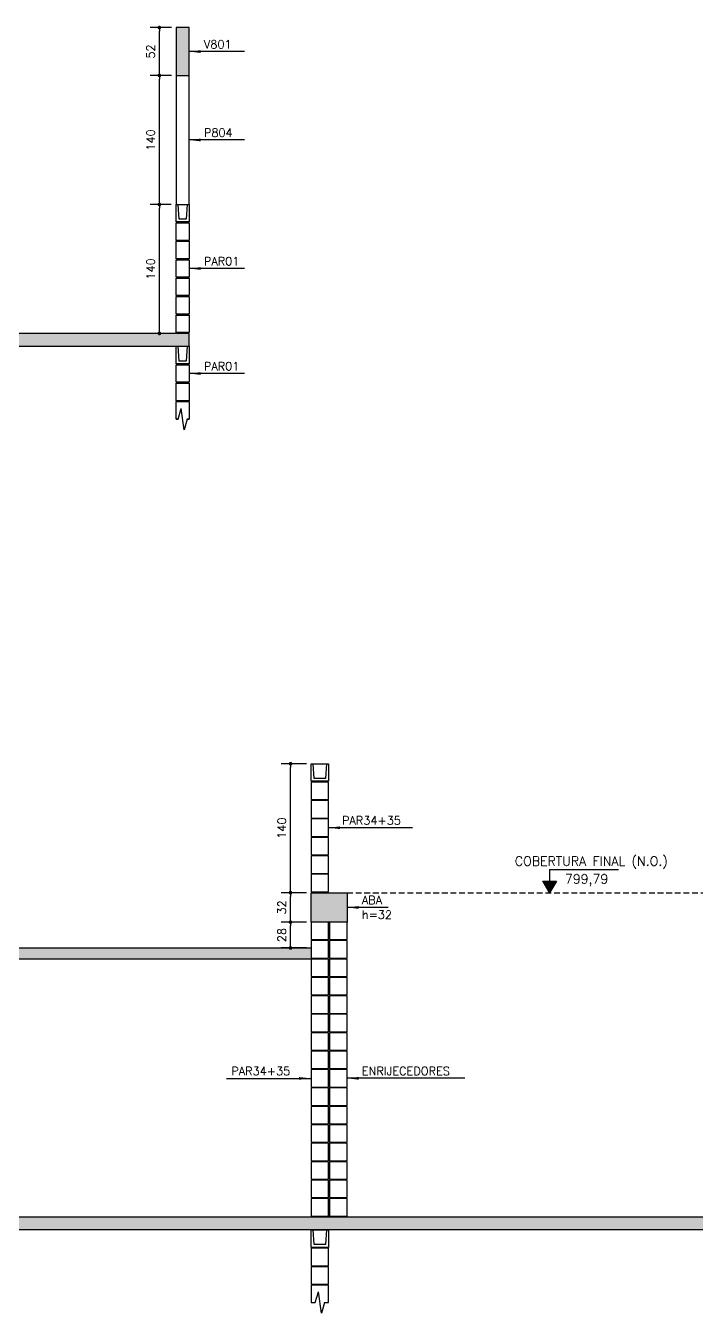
# Model space of a CAD drawing. Extents: x -14651 to 3404, y -4567 to 9231.
# Drawn here: x 1154 to 1883, y 7833 to 9231 of the extents above; entities that cross this region are included whole.
import ezdxf
from ezdxf.enums import TextEntityAlignment as Align

# ---------------------------------------------------------------- set-up
doc = ezdxf.new("R2010")
doc.units = 0
doc.header["$LTSCALE"] = 25
doc.linetypes.add('DASHED2', pattern=[0.375, 0.25, -0.125])
for name, color, linetype in [('COTA', 1, 'Continuous'), ('H3', 253, 'Continuous'), ('LINHA-FINA', 1, 'Continuous'), ('Linha_fina', 1, 'Continuous'), ('PENA_03', 3, 'Continuous'), ('Pena_1', 1, 'Continuous'), ('PENA_6', 6, 'Continuous'), ('T1', 2, 'Continuous'), ('TEXTO', 3, 'Continuous')]:
    doc.layers.add(name, color=color, linetype=linetype)
doc.styles.add('COTA', font='romans.shx')
doc.styles.add('TEXTO', font='romans.shx', dxfattribs={"height": 10})
doc.styles.add('Texto1', font='romans.shx', dxfattribs={"height": 9})
doc.dimstyles.new('forma', dxfattribs={"dimscale": 5, "dimtxt": 1.8, "dimasz": 0.8, "dimexe": 2, "dimexo": 1, "dimgap": 1, "dimtad": 1, "dimdec": 1, "dimzin": 9, "dimtxsty": 'COTA', "dimblk1": 'DOT', "dimblk2": 'DOT', "dimsah": 1, "dimcen": 0, "dimdle": 1, "dimclrd": 256, "dimclre": 256, "dimclrt": 2, "dimadec": 0, "dimazin": 0, "dimtfac": 1, "dimtdec": 0, "dimtmove": 0, "dimatfit": 3, "dimfxl": 1, "dimtolj": 1, "dimtzin": 0, "dimarcsym": 0})

# ---------------------------------------------------------------- blocks, each defined once
blk = doc.blocks.new('interrup')
at = {"layer": 'Linha_fina'}
for p, q in [((-1, 0), (-0.33, 2.31)), ((0.33, -2.31), (-0.33, 2.31)), ((1, 0), (0.33, -2.31))]:
    blk.add_line(p, q, dxfattribs=at)
blk = doc.blocks.new('ss')
at = {"layer": 'Linha_fina'}
blk.add_solid([(0, 0), (-2.5, -0.29), (-2.5, 0.3)], dxfattribs=at)
blk = doc.blocks.new('elevação_d')
at = {"layer": 'Linha_fina', "linetype": 'Continuous'}
blk.add_hatch(color=256, dxfattribs=at).paths.add_polyline_path([(0, 0), (1.5, 2.5), (-1.5, 2.5)])
at = {"layer": 'Linha_fina'}
for p, q in [((0, 5), (0, 2.5)), ((0, 5), (15, 5)), ((0, 0), (-1.5, 2.5)), ((-1.5, 2.5), (1.5, 2.5)), ((1.5, 2.5), (0, 0))]:
    blk.add_line(p, q, dxfattribs=at)
at = {"layer": 'TEXTO', "linetype": 'Continuous', "style": 'TEXTO'}
for p in [(9.07, 5.25), (9.07, 1.5)]:
    blk.add_attdef('XXXX.XX', text='', height=2, dxfattribs=at).set_placement(p, align=Align.BOTTOM_CENTER)
blk = doc.blocks.new('_Dot')
at = {"color": 0, "linetype": 'ByBlock', "lineweight": -2}
blk.add_line((-0.5, 0), (-1, 0), dxfattribs=at)
at = {"color": 0, "linetype": 'ByBlock', "const_width": 0.5}
blk.add_lwpolyline([(-0.25, 0, 1), (0.25, 0, 1)], format="xyb", close=True, dxfattribs=at)
blk = doc.blocks.new('*D91')
at = {"layer": 'COTA', "lineweight": -2, "transparency": 16777216}
for p, q in [((1459.5, 8257.8), (1432.1, 8257.8)), ((1442.1, 8233.8), (1442.1, 8253.8)), ((1459.5, 8229.8), (1432.1, 8229.8))]:
    blk.add_line(p, q, dxfattribs=at)
at = {"layer": 'Defpoints', "color": 0, "transparency": 16777216}
for p in [(1442.1, 8257.8), (1464.5, 8257.8), (1464.5, 8229.8)]:
    blk.add_point(p, dxfattribs=at)
at = {"layer": 'COTA', "lineweight": -2, "transparency": 16777216, "xscale": 4, "yscale": 4, "zscale": 4}
for p, rotation in [((1442.1, 8257.8), 90), ((1442.1, 8229.8), 270)]:
    blk.add_blockref('_Dot', p, dxfattribs=dict(at, rotation=rotation))
at = {"layer": 'COTA', "color": 2, "transparency": 16777216, "insert": (1432.6, 8243.8), "char_height": 9, "attachment_point": 5, "rotation": 90, "style": 'COTA'}
blk.add_mtext('\\A1;28 ', dxfattribs=at)
blk = doc.blocks.new('*D92')
at = {"layer": 'COTA', "lineweight": -2, "transparency": 16777216}
for p, q in [((1459.5, 8289.8), (1432.1, 8289.8)), ((1442.1, 8261.8), (1442.1, 8285.8)), ((1459.5, 8257.8), (1432.1, 8257.8))]:
    blk.add_line(p, q, dxfattribs=at)
at = {"layer": 'Defpoints', "color": 0, "transparency": 16777216}
for p in [(1442.1, 8289.8), (1464.5, 8289.8), (1464.5, 8257.8)]:
    blk.add_point(p, dxfattribs=at)
at = {"layer": 'COTA', "lineweight": -2, "transparency": 16777216, "xscale": 4, "yscale": 4, "zscale": 4}
for p, rotation in [((1442.1, 8289.8), 90), ((1442.1, 8257.8), 270)]:
    blk.add_blockref('_Dot', p, dxfattribs=dict(at, rotation=rotation))
at = {"layer": 'COTA', "color": 2, "transparency": 16777216, "insert": (1432.6, 8273.8), "char_height": 9, "attachment_point": 5, "rotation": 90, "style": 'COTA'}
blk.add_mtext('\\A1;32 ', dxfattribs=at)
blk = doc.blocks.new('*D93')
at = {"layer": 'COTA', "lineweight": -2, "transparency": 16777216}
for p, q in [((1459.5, 8429.8), (1432.1, 8429.8)), ((1442.1, 8293.8), (1442.1, 8425.8)), ((1459.5, 8289.8), (1432.1, 8289.8))]:
    blk.add_line(p, q, dxfattribs=at)
at = {"layer": 'Defpoints', "color": 0, "transparency": 16777216}
for p in [(1442.1, 8429.8), (1464.5, 8429.8), (1464.5, 8289.8)]:
    blk.add_point(p, dxfattribs=at)
at = {"layer": 'COTA', "lineweight": -2, "transparency": 16777216, "xscale": 4, "yscale": 4, "zscale": 4}
for p, rotation in [((1442.1, 8429.8), 90), ((1442.1, 8289.8), 270)]:
    blk.add_blockref('_Dot', p, dxfattribs=dict(at, rotation=rotation))
at = {"layer": 'COTA', "color": 2, "transparency": 16777216, "insert": (1432.6, 8359.8), "char_height": 9, "attachment_point": 5, "rotation": 90, "style": 'COTA'}
blk.add_mtext('\\A1;140 ', dxfattribs=at)
blk = doc.blocks.new('*D112')
at = {"layer": 'COTA', "lineweight": -2, "transparency": 16777216}
for p, q in [((1312.3, 9036.9), (1289.6, 9036.9)), ((1299.6, 8900.9), (1299.6, 9032.9)), ((1312.3, 8896.9), (1289.6, 8896.9))]:
    blk.add_line(p, q, dxfattribs=at)
at = {"layer": 'Defpoints', "color": 0, "transparency": 16777216}
for p in [(1299.6, 9036.9), (1317.3, 9036.9), (1317.3, 8896.9)]:
    blk.add_point(p, dxfattribs=at)
at = {"layer": 'COTA', "lineweight": -2, "transparency": 16777216, "xscale": 4, "yscale": 4, "zscale": 4}
for p, rotation in [((1299.6, 9036.9), 90), ((1299.6, 8896.9), 270)]:
    blk.add_blockref('_Dot', p, dxfattribs=dict(at, rotation=rotation))
at = {"layer": 'COTA', "color": 2, "transparency": 16777216, "insert": (1290.1, 8966.9), "char_height": 9, "attachment_point": 5, "rotation": 90, "style": 'COTA'}
blk.add_mtext('\\A1;140 ', dxfattribs=at)
blk = doc.blocks.new('*D113')
at = {"layer": 'COTA', "lineweight": -2, "transparency": 16777216}
for p, q in [((1312.9, 9176.9), (1289.6, 9176.9)), ((1299.6, 9040.9), (1299.6, 9172.9)), ((1312.3, 9036.9), (1289.6, 9036.9))]:
    blk.add_line(p, q, dxfattribs=at)
at = {"layer": 'Defpoints', "color": 0, "transparency": 16777216}
for p in [(1299.6, 9176.9), (1317.9, 9176.9), (1317.3, 9036.9)]:
    blk.add_point(p, dxfattribs=at)
at = {"layer": 'COTA', "lineweight": -2, "transparency": 16777216, "xscale": 4, "yscale": 4, "zscale": 4}
for p, rotation in [((1299.6, 9176.9), 90), ((1299.6, 9036.9), 270)]:
    blk.add_blockref('_Dot', p, dxfattribs=dict(at, rotation=rotation))
at = {"layer": 'COTA', "color": 2, "transparency": 16777216, "insert": (1290.1, 9106.9), "char_height": 9, "attachment_point": 5, "rotation": 90, "style": 'COTA'}
blk.add_mtext('\\A1;140 ', dxfattribs=at)
blk = doc.blocks.new('*D114')
at = {"layer": 'COTA', "lineweight": -2, "transparency": 16777216}
for p, q in [((1312.9, 9228.9), (1289.6, 9228.9)), ((1299.6, 9180.9), (1299.6, 9224.9)), ((1312.9, 9176.9), (1289.6, 9176.9))]:
    blk.add_line(p, q, dxfattribs=at)
at = {"layer": 'Defpoints', "color": 0, "transparency": 16777216}
for p in [(1299.6, 9228.9), (1317.9, 9228.9), (1317.9, 9176.9)]:
    blk.add_point(p, dxfattribs=at)
at = {"layer": 'COTA', "lineweight": -2, "transparency": 16777216, "xscale": 4, "yscale": 4, "zscale": 4}
for p, rotation in [((1299.6, 9228.9), 90), ((1299.6, 9176.9), 270)]:
    blk.add_blockref('_Dot', p, dxfattribs=dict(at, rotation=rotation))
at = {"layer": 'COTA', "color": 2, "transparency": 16777216, "insert": (1290.1, 9202.9), "char_height": 9, "attachment_point": 5, "rotation": 90, "style": 'COTA'}
blk.add_mtext('\\A1;52 ', dxfattribs=at)

msp = doc.modelspace()

# ---------------------------------------------------------------- hatches: boundary and pattern name
at = {"layer": 'H3'}
for points in [[(1317.9, 9228.89), (1317.9, 9176.89), (1331.9, 9176.89), (1331.9, 9228.89)], [(182.9, 8882.89), (1331.9, 8882.89), (1331.9, 8896.89), (182.9, 8896.89)], [(1464.52, 8289.79), (1464.52, 8257.79), (1503.52, 8257.79), (1503.52, 8289.79)], [(199.52, 8217.79), (199.52, 8269.79), (213.52, 8269.79), (213.52, 8229.79), (1464.52, 8229.79), (1464.52, 8217.79), (873.52, 8217.79), (873.52, 8177.79), (854.52, 8177.79), (854.52, 8217.79)], [(294.02, 7937.79), (2473.52, 7937.79), (2473.52, 7923.79), (294.02, 7923.79)]]:
    msp.add_hatch(color=256, dxfattribs=at).paths.add_polyline_path(points)

# ---------------------------------------------------------------- linework, layer by layer
at = {"layer": 'LINHA-FINA', "linetype": 'DASHED2'}
msp.add_line((1503.52, 8289.79), (2074.52, 8289.79), dxfattribs=at)
at = {"layer": 'LINHA-FINA'}
for points in [[(1317.9, 9176.89), (1317.9, 9036.89)], [(1331.9, 9036.89), (1331.9, 9176.89)]]:
    msp.add_lwpolyline(points, dxfattribs=at)
at = {"layer": 'Linha_fina'}
for p, q in [((1391.96, 9202.89), (1331.9, 9202.89)), ((1391.96, 9106.89), (1331.9, 9106.89)), ((1391.96, 8967.39), (1331.9, 8967.39)), ((1391.96, 8853.39), (1331.9, 8853.39)), ((1317.9, 8803.89), (1319.9, 8803.89)), ((1329.9, 8803.89), (1331.9, 8803.89)), ((1574.67, 8360.29), (1483.52, 8360.29)), ((1548.15, 8273.79), (1503.52, 8273.79)), ((1372.71, 8088.21), (1463.87, 8088.21)), ((1631.61, 8088.29), (1503.52, 8088.29)), ((1464.52, 7844.79), (1469.02, 7844.79)), ((1479.02, 7844.79), (1483.52, 7844.79))]:
    msp.add_line(p, q, dxfattribs=at)
at = {"layer": 'PENA_03'}
for points in [[(1317.9, 9228.89), (1317.9, 9176.89), (1331.9, 9176.89), (1331.9, 9228.89), (1317.9, 9228.89)], [(1464.52, 8257.79), (1464.52, 8289.79), (1503.52, 8289.79), (1503.52, 8257.79), (1464.52, 8257.79)], [(199.52, 8217.79), (199.52, 8269.79), (213.52, 8269.79), (213.52, 8229.79), (1464.52, 8229.79), (1464.52, 8217.79), (873.52, 8217.79), (873.52, 8177.79), (854.52, 8177.79), (854.52, 8217.79), (199.52, 8217.79)]]:
    msp.add_lwpolyline(points, dxfattribs=at)
for points in [[(182.9, 8882.89), (1331.9, 8882.89), (1331.9, 8896.89), (182.9, 8896.89)], [(294.02, 7937.79), (2473.52, 7937.79), (2473.52, 7923.79), (294.02, 7923.79)]]:
    msp.add_lwpolyline(points, close=True, dxfattribs=at)
at = {"layer": 'Pena_1', "linetype": 'Continuous', "transparency": 33554687}
for points in [[(1331.9, 9017.89), (1317.9, 9017.89), (1317.9, 9036.89), (1331.9, 9036.89), (1331.9, 9017.89)], [(1329.65, 9036.89), (1328.65, 9020.89), (1321.15, 9020.89), (1320.15, 9036.89)], [(1331.9, 8997.89), (1317.9, 8997.89), (1317.9, 9016.89), (1331.9, 9016.89), (1331.9, 8997.89)], [(1331.9, 8977.89), (1317.9, 8977.89), (1317.9, 8996.89), (1331.9, 8996.89), (1331.9, 8977.89)], [(1331.9, 8957.89), (1317.9, 8957.89), (1317.9, 8976.89), (1331.9, 8976.89), (1331.9, 8957.89)], [(1331.9, 8937.89), (1317.9, 8937.89), (1317.9, 8956.89), (1331.9, 8956.89), (1331.9, 8937.89)], [(1331.9, 8917.89), (1317.9, 8917.89), (1317.9, 8936.89), (1331.9, 8936.89), (1331.9, 8917.89)], [(1331.9, 8897.89), (1317.9, 8897.89), (1317.9, 8916.89), (1331.9, 8916.89), (1331.9, 8897.89)], [(1331.9, 8863.89), (1317.9, 8863.89), (1317.9, 8882.89), (1331.9, 8882.89), (1331.9, 8863.89)], [(1329.65, 8882.89), (1328.65, 8866.89), (1321.15, 8866.89), (1320.15, 8882.89)], [(1331.9, 8843.89), (1317.9, 8843.89), (1317.9, 8862.89), (1331.9, 8862.89), (1331.9, 8843.89)], [(1331.9, 8823.89), (1317.9, 8823.89), (1317.9, 8842.89), (1331.9, 8842.89), (1331.9, 8823.89)], [(1319.9, 8803.89), (1317.9, 8803.89), (1317.9, 8822.89), (1331.9, 8822.89), (1331.9, 8803.89)], [(1331.9, 8803.89), (1329.9, 8803.89)], [(1483.52, 8410.79), (1464.52, 8410.79), (1464.52, 8429.79), (1483.52, 8429.79), (1483.52, 8410.79)], [(1481.27, 8429.79), (1480.27, 8413.79), (1467.77, 8413.79), (1466.77, 8429.79)], [(1464.52, 8390.79), (1483.52, 8390.79), (1483.52, 8409.79), (1464.52, 8409.79), (1464.52, 8390.79)], [(1464.52, 8370.79), (1483.52, 8370.79), (1483.52, 8389.79), (1464.52, 8389.79), (1464.52, 8370.79)], [(1464.52, 8350.79), (1483.52, 8350.79), (1483.52, 8369.79), (1464.52, 8369.79), (1464.52, 8350.79)], [(1464.52, 8330.79), (1483.52, 8330.79), (1483.52, 8349.79), (1464.52, 8349.79), (1464.52, 8330.79)], [(1464.52, 8310.79), (1483.52, 8310.79), (1483.52, 8329.79), (1464.52, 8329.79), (1464.52, 8310.79)], [(1464.52, 8290.79), (1483.52, 8290.79), (1483.52, 8309.79), (1464.52, 8309.79), (1464.52, 8290.79)], [(1464.52, 8238.79), (1483.52, 8238.79), (1483.52, 8257.79), (1464.52, 8257.79), (1464.52, 8238.79)], [(1484.52, 8238.79), (1503.52, 8238.79), (1503.52, 8257.79), (1484.52, 8257.79), (1484.52, 8238.79)], [(1464.52, 8218.79), (1483.52, 8218.79), (1483.52, 8237.79), (1464.52, 8237.79), (1464.52, 8218.79)], [(1484.52, 8218.79), (1503.52, 8218.79), (1503.52, 8237.79), (1484.52, 8237.79), (1484.52, 8218.79)], [(1464.52, 8198.79), (1483.52, 8198.79), (1483.52, 8217.79), (1464.52, 8217.79), (1464.52, 8198.79)], [(1484.52, 8198.79), (1503.52, 8198.79), (1503.52, 8217.79), (1484.52, 8217.79), (1484.52, 8198.79)], [(1464.52, 8178.79), (1483.52, 8178.79), (1483.52, 8197.79), (1464.52, 8197.79), (1464.52, 8178.79)], [(1484.52, 8178.79), (1503.52, 8178.79), (1503.52, 8197.79), (1484.52, 8197.79), (1484.52, 8178.79)], [(1464.52, 8158.79), (1483.52, 8158.79), (1483.52, 8177.79), (1464.52, 8177.79), (1464.52, 8158.79)], [(1484.52, 8158.79), (1503.52, 8158.79), (1503.52, 8177.79), (1484.52, 8177.79), (1484.52, 8158.79)], [(1464.52, 8138.79), (1483.52, 8138.79), (1483.52, 8157.79), (1464.52, 8157.79), (1464.52, 8138.79)], [(1484.52, 8138.79), (1503.52, 8138.79), (1503.52, 8157.79), (1484.52, 8157.79), (1484.52, 8138.79)], [(1464.52, 8118.79), (1483.52, 8118.79), (1483.52, 8137.79), (1464.52, 8137.79), (1464.52, 8118.79)], [(1484.52, 8118.79), (1503.52, 8118.79), (1503.52, 8137.79), (1484.52, 8137.79), (1484.52, 8118.79)], [(1464.52, 8098.79), (1483.52, 8098.79), (1483.52, 8117.79), (1464.52, 8117.79), (1464.52, 8098.79)], [(1484.52, 8098.79), (1503.52, 8098.79), (1503.52, 8117.79), (1484.52, 8117.79), (1484.52, 8098.79)], [(1464.52, 8078.79), (1483.52, 8078.79), (1483.52, 8097.79), (1464.52, 8097.79), (1464.52, 8078.79)], [(1484.52, 8078.79), (1503.52, 8078.79), (1503.52, 8097.79), (1484.52, 8097.79), (1484.52, 8078.79)], [(1464.52, 8058.79), (1483.52, 8058.79), (1483.52, 8077.79), (1464.52, 8077.79), (1464.52, 8058.79)], [(1484.52, 8058.79), (1503.52, 8058.79), (1503.52, 8077.79), (1484.52, 8077.79), (1484.52, 8058.79)], [(1464.52, 8038.79), (1483.52, 8038.79), (1483.52, 8057.79), (1464.52, 8057.79), (1464.52, 8038.79)], [(1484.52, 8038.79), (1503.52, 8038.79), (1503.52, 8057.79), (1484.52, 8057.79), (1484.52, 8038.79)], [(1464.52, 8018.79), (1483.52, 8018.79), (1483.52, 8037.79), (1464.52, 8037.79), (1464.52, 8018.79)], [(1484.52, 8018.79), (1503.52, 8018.79), (1503.52, 8037.79), (1484.52, 8037.79), (1484.52, 8018.79)], [(1464.52, 7998.79), (1483.52, 7998.79), (1483.52, 8017.79), (1464.52, 8017.79), (1464.52, 7998.79)], [(1484.52, 7998.79), (1503.52, 7998.79), (1503.52, 8017.79), (1484.52, 8017.79), (1484.52, 7998.79)], [(1464.52, 7978.79), (1483.52, 7978.79), (1483.52, 7997.79), (1464.52, 7997.79), (1464.52, 7978.79)], [(1484.52, 7978.79), (1503.52, 7978.79), (1503.52, 7997.79), (1484.52, 7997.79), (1484.52, 7978.79)], [(1464.52, 7958.79), (1483.52, 7958.79), (1483.52, 7977.79), (1464.52, 7977.79), (1464.52, 7958.79)], [(1484.52, 7958.79), (1503.52, 7958.79), (1503.52, 7977.79), (1484.52, 7977.79), (1484.52, 7958.79)], [(1464.52, 7938.79), (1483.52, 7938.79), (1483.52, 7957.79), (1464.52, 7957.79), (1464.52, 7938.79)], [(1484.52, 7938.79), (1503.52, 7938.79), (1503.52, 7957.79), (1484.52, 7957.79), (1484.52, 7938.79)], [(1483.52, 7904.79), (1464.52, 7904.79), (1464.52, 7923.79), (1483.52, 7923.79), (1483.52, 7904.79)], [(1481.27, 7923.79), (1480.27, 7907.79), (1467.77, 7907.79), (1466.77, 7923.79)], [(1464.52, 7884.79), (1483.52, 7884.79), (1483.52, 7903.79), (1464.52, 7903.79), (1464.52, 7884.79)], [(1464.52, 7864.79), (1483.52, 7864.79), (1483.52, 7883.79), (1464.52, 7883.79), (1464.52, 7864.79)], [(1479.02, 7844.79), (1483.52, 7844.79), (1483.52, 7863.79), (1464.52, 7863.79), (1464.52, 7844.79)], [(1464.52, 7844.79), (1469.02, 7844.79)]]:
    msp.add_lwpolyline(points, dxfattribs=at)

# ---------------------------------------------------------------- block references
at = {"layer": 'COTA', "yscale": 5, "zscale": 5, "rotation": 180}
for p, xscale in [((1331.9, 9202.89), 5), ((1331.9, 9106.89), 5), ((1331.9, 8967.39), 5), ((1331.9, 8853.39), 5), ((1483.52, 8360.29), 5), ((1503.52, 8273.79), 5), ((1463.87, 8088.21), -5), ((1503.52, 8088.29), 5)]:
    msp.add_blockref('ss', p, dxfattribs=dict(at, xscale=xscale))
at = {"layer": 'Linha_fina', "xscale": 5, "yscale": 5, "zscale": 5}
for p in [(1324.9, 8803.89), (1474.02, 7844.79)]:
    msp.add_blockref('interrup', p, dxfattribs=at)
at = {"layer": 'PENA_6'}
ref = msp.add_blockref('elevação_d', (1723.6, 8289.79), dxfattribs=dict(at, xscale=5, yscale=5, zscale=5))
ref.add_attrib('XXXX.XX', 'COBERTURA FINAL (N.O.)', dxfattribs={"layer": 'TEXTO', "linetype": 'Continuous', "height": 10, "style": 'TEXTO'}).set_placement((1768.96, 8316.04), align=Align.BOTTOM_CENTER)
ref.add_attrib('XXXX.XX', '799,79', dxfattribs={"layer": 'TEXTO', "linetype": 'Continuous', "height": 10, "style": 'TEXTO'}).set_placement((1763.84, 8296.76), align=Align.BOTTOM_CENTER)

# ---------------------------------------------------------------- texts
at = {"layer": 'T1', "style": 'Texto1'}
for s, p in [('V801', (1347.99, 9206.31)), ('P804', (1347.99, 9110.31)), ('PAR01', (1347.99, 8970.81)), ('PAR01', (1347.99, 8856.81)), ('PAR34+35', (1498.04, 8363.7)), ('ABA', (1519.61, 8277.2)), ('h=32', (1519.61, 8261.4)), ('PAR34+35', (1377.77, 8091.62)), ('ENRIJECEDORES', (1519.61, 8091.7))]:
    msp.add_text(s, height=9, dxfattribs=at).set_placement(p)

# ---------------------------------------------------------------- dimensions: what is measured, and where the dimension line sits
at = {"layer": 'COTA'}
for base, p1, p2, override, picture, middle in [((1299.58, 9228.89), (1317.9, 9176.89), (1317.9, 9228.89), {"dimpost": ' ', "dimtmove": 1}, '*D114', (1290.08, 9202.89)), ((1299.58, 9176.89), (1317.34, 9036.89), (1317.9, 9176.89), {"dimpost": ' ', "dimtmove": 1}, '*D113', (1290.08, 9106.89)), ((1299.58, 9036.89), (1317.34, 8896.89), (1317.34, 9036.89), {"dimpost": ' '}, '*D112', (1290.08, 8966.89)), ((1442.1, 8429.79), (1464.52, 8289.79), (1464.52, 8429.79), {"dimpost": ' ', "dimtmove": 1}, '*D93', (1432.6, 8359.79)), ((1442.1, 8289.79), (1464.52, 8257.79), (1464.52, 8289.79), {"dimpost": ' ', "dimtmove": 1}, '*D92', (1432.6, 8273.79)), ((1442.1, 8257.79), (1464.52, 8229.79), (1464.52, 8257.79), {"dimpost": ' '}, '*D91', (1432.6, 8243.79))]:
    dim = msp.add_linear_dim(base=base, p1=p1, p2=p2, angle=90, dimstyle='forma', override=override, dxfattribs=at)
    dim.commit()
    dim.dimension.update_dxf_attribs({"geometry": picture, "text_midpoint": middle})

doc.saveas('drawing.dxf')
